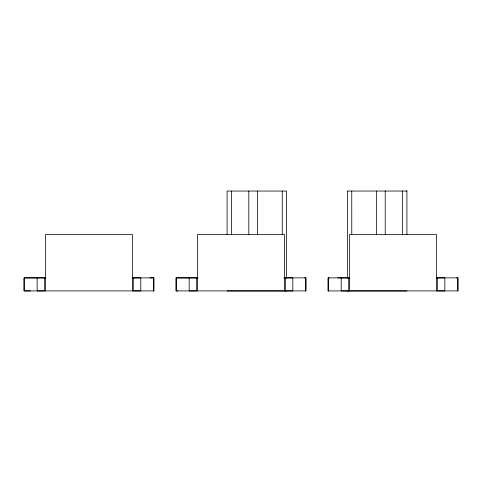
<?xml version="1.0" encoding="UTF-8"?>
<svg xmlns="http://www.w3.org/2000/svg" width="482" height="482" viewBox="0 0 482 482"><rect width="100%" height="100%" fill="white"/><g stroke="black" fill="none" stroke-linecap="round" stroke-linejoin="round"><path stroke-width="0.72" d="M153.36 290.917L153.806 290.917L153.836 277.879L150.023 277.879M153.806 290.917L153.836 277.885L132.182 277.885M304.588 277.885L305.871 277.885L305.871 290.917L305.389 290.917M329.447 277.885L328.164 277.885L328.164 290.917L328.622 290.929M456.617 277.885L457.9 277.885L457.9 290.917L457.424 290.917M133.273 277.909L140.804 277.879L140.774 290.917L133.273 290.941L133.273 277.909L132.405 277.909M285.308 277.909L292.839 277.879L292.803 290.917L285.308 290.941L285.308 277.909L283.904 277.909M437.337 277.909L444.868 277.879L444.838 290.917L437.337 290.941L437.337 277.909L436.469 277.909M347.42 278.186L347.564 191.047M406.344 191.041L406.928 191.041L406.928 234.613M347.414 191.047L406.928 191.041M45.754 277.885L24.1 277.885L24.1 290.917L30.631 290.929M197.783 277.885L176.129 277.885L176.129 290.917L177.894 290.929M284.217 277.885L305.871 277.879L305.835 290.917L176.129 290.917L176.129 277.891L198.096 277.909M349.818 277.885L328.164 277.891L328.182 290.923M436.246 277.885L457.9 277.879L457.864 290.917L328.164 290.917M45.531 277.909L24.1 277.891L24.118 290.923L153.836 290.917M337.822 277.891L349.595 277.909M227.1 290.953L286.459 290.959M347.42 290.953L406.928 290.947M341.196 277.891L341.208 290.929L348.727 290.941L348.727 277.909M189.161 277.891L189.179 290.929L196.692 290.941L196.692 277.909M37.132 277.891L37.15 290.929L44.663 290.941L44.663 277.909M436.469 290.935L436.469 234.475L349.595 234.475L349.595 290.935M402.584 191.041L402.584 234.613M385.208 191.041L385.208 234.613M376.52 191.047L376.52 234.613M351.758 191.047L351.764 234.62M286.609 278.186L286.603 191.053L227.094 191.047L227.1 234.62M284.44 290.935L284.44 234.475L197.56 234.475L197.56 290.935M282.259 191.053L282.265 234.62M257.502 191.047L257.502 234.62M248.814 191.047L248.814 234.613M231.438 191.047L231.444 234.62M132.405 290.935L132.405 234.475L45.531 234.475L45.531 290.935"/></g></svg>
